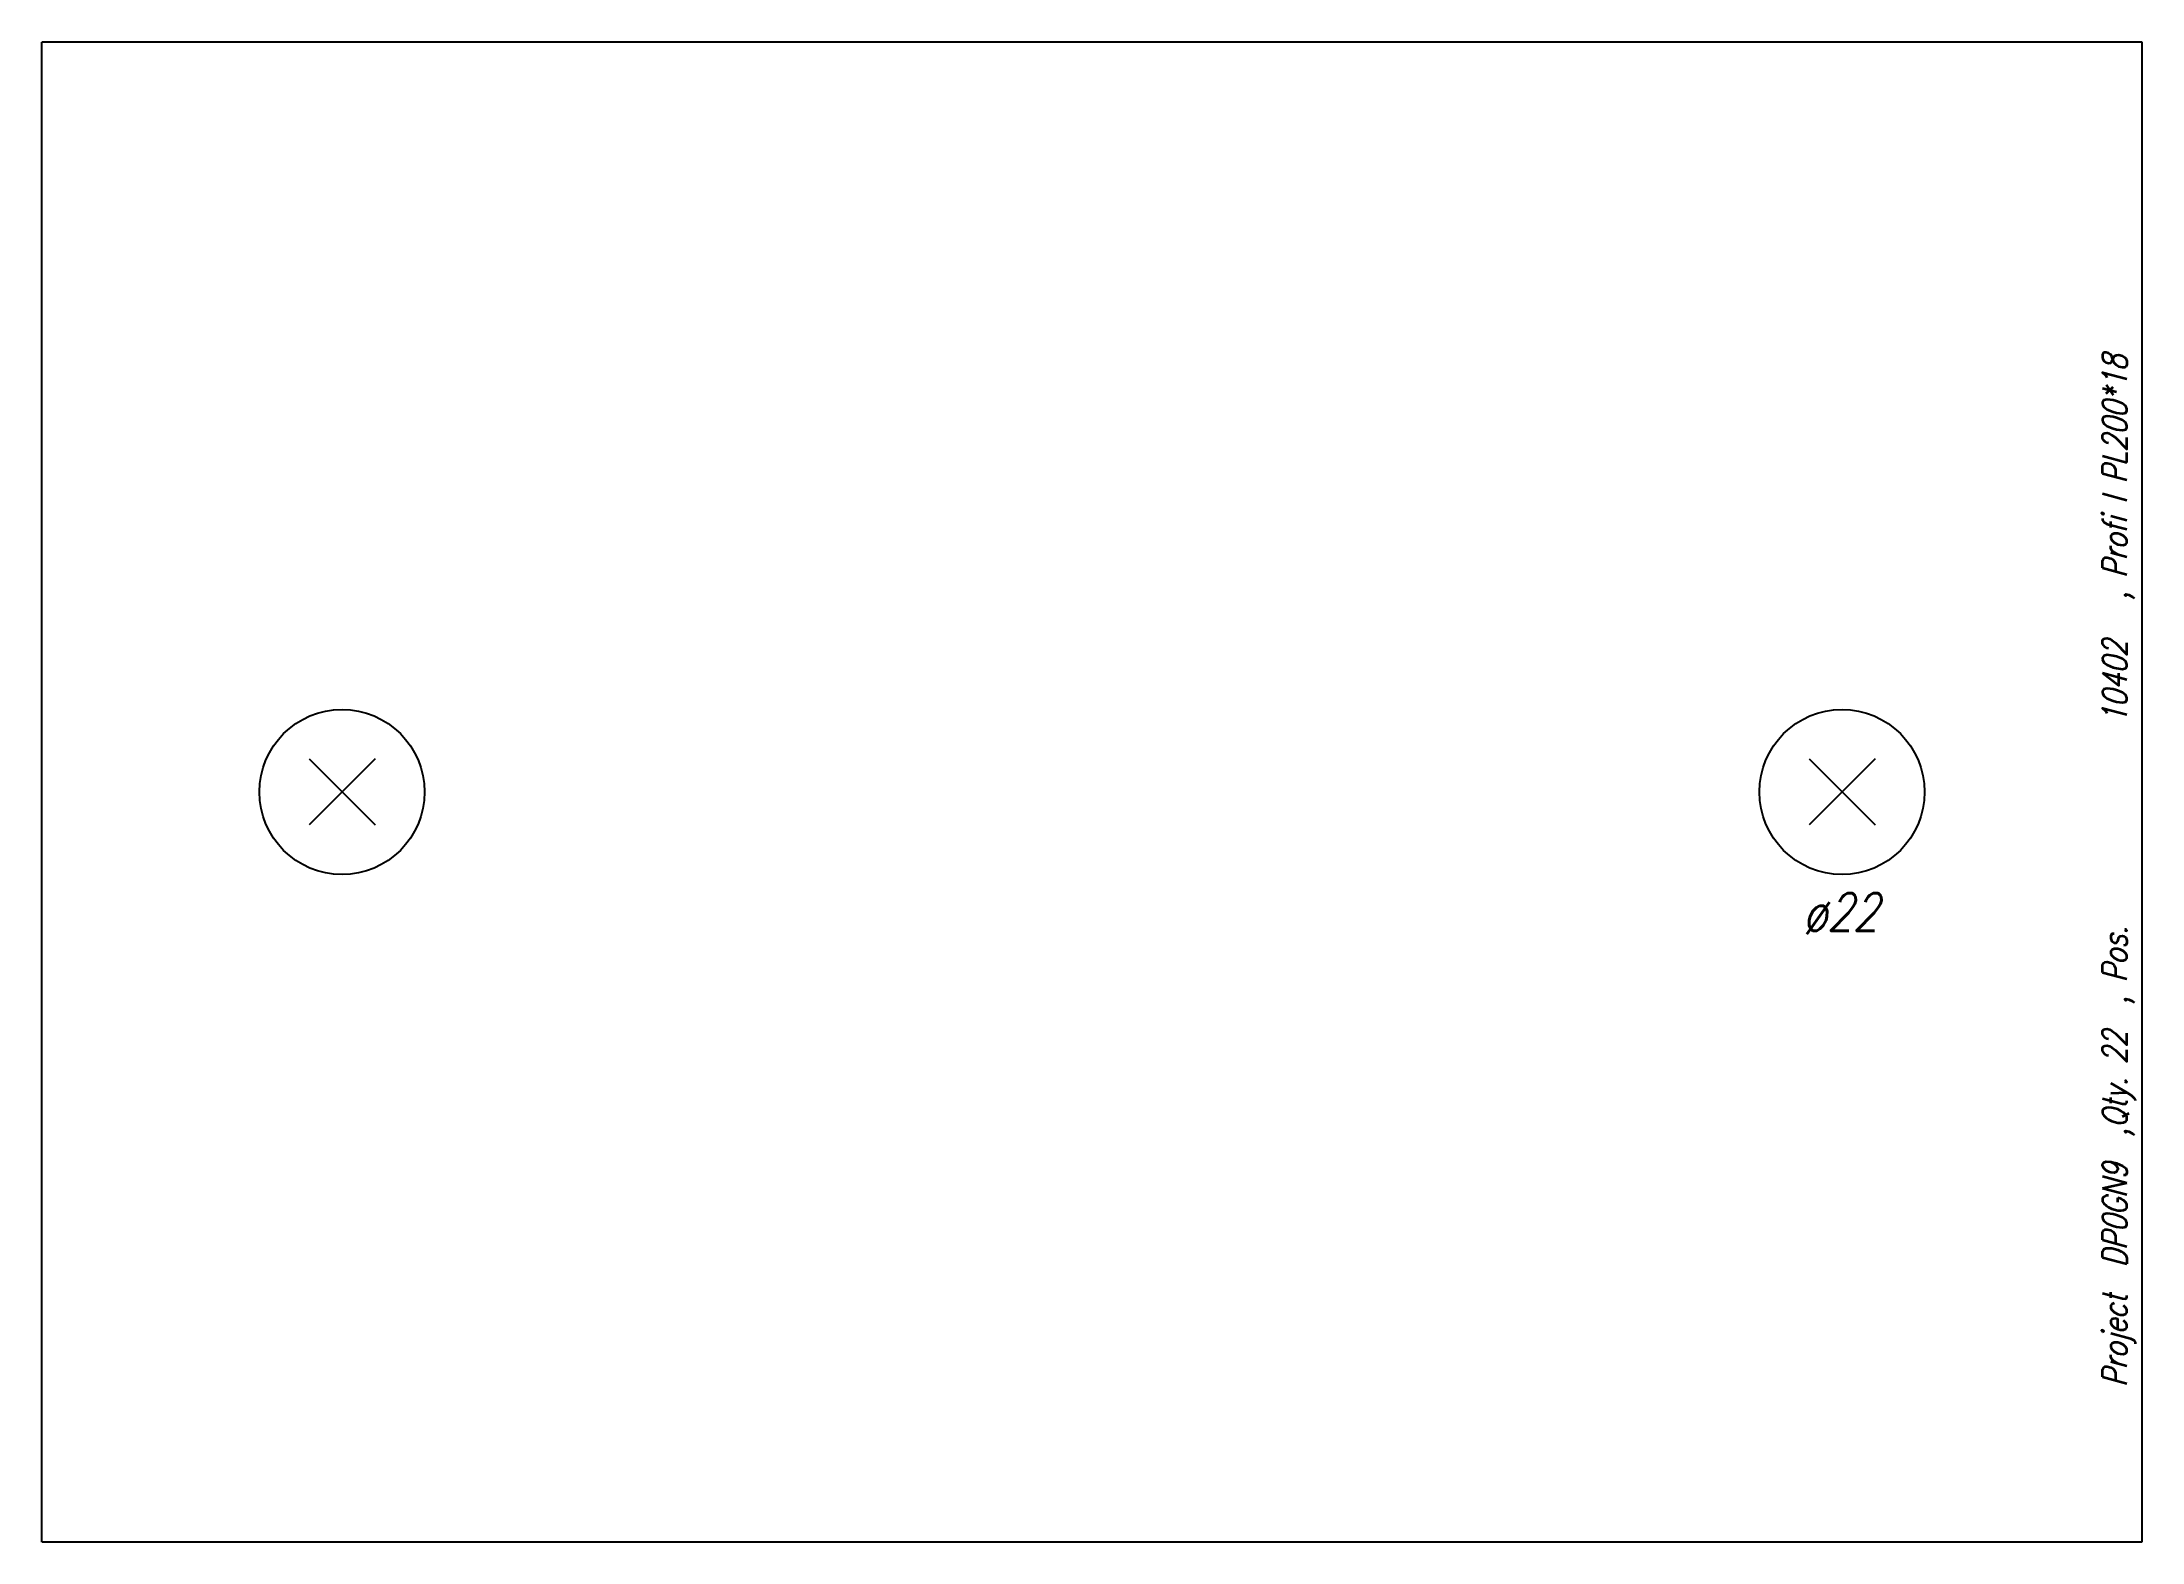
# Model space of a CAD drawing. Extents: x 0 to 280, y -100 to 100.
import ezdxf

# ---------------------------------------------------------------- set-up
doc = ezdxf.new("R2010")
doc.units = 0
doc.header["$LTSCALE"] = 10
for name, color, linetype in [('BEZ_SCHRAUBEN', 7, 'CONTINUOUS'), ('SCHRAUBEN', 7, 'CONTINUOUS'), ('TEILE', 7, 'CONTINUOUS'), ('UNTERSCHRIFT', 7, 'CONTINUOUS')]:
    doc.layers.add(name, color=color, linetype=linetype)
doc.styles.get("Standard").update_dxf_attribs({"font": 'ROMANS'})

msp = doc.modelspace()

# ---------------------------------------------------------------- linework, layer by layer
at = {"layer": 'SCHRAUBEN', "color": 6}
for p, q in [((44.400005, 4.400032), (35.600006, -4.399969)), ((35.600006, 4.400032), (44.400005, -4.399969)), ((244.400024, 4.400032), (235.600006, -4.399969)), ((235.600006, 4.400032), (244.400024, -4.399969))]:
    msp.add_line(p, q, dxfattribs=at)
at = {"layer": 'SCHRAUBEN', "color": 4}
for centre, radius in [((40.000004, 0.000031), 11), ((240.000015, 0.000031), 11.000015)]:
    msp.add_circle(centre, radius, dxfattribs=at)
at = {"layer": 'TEILE', "color": 2}
for p, q in [((0, -100), (0, 100)), ((0, 100), (280, 100)), ((280, 100), (280, -100)), ((280, -100), (0, -100))]:
    msp.add_line(p, q, dxfattribs=at)

# ---------------------------------------------------------------- texts
at = {"layer": 'BEZ_SCHRAUBEN', "color": 2, "oblique": 15, "width": 0.8}
msp.add_text(' ø22', height=5, dxfattribs=at).set_placement((232, -18.499969))
at = {"layer": 'UNTERSCHRIFT', "color": 2, "oblique": 15, "width": 0.8}
for s, p in [('  , Profi l PL200*18', (278, 22.1)), ('10402', (278, 9.099999)), ('Project  DP0GN9  ,Qty. 22  , Pos. ', (278, -79.299995))]:
    msp.add_text(s, height=3.25, rotation=90, dxfattribs=at).set_placement(p)

doc.saveas('drawing.dxf')
